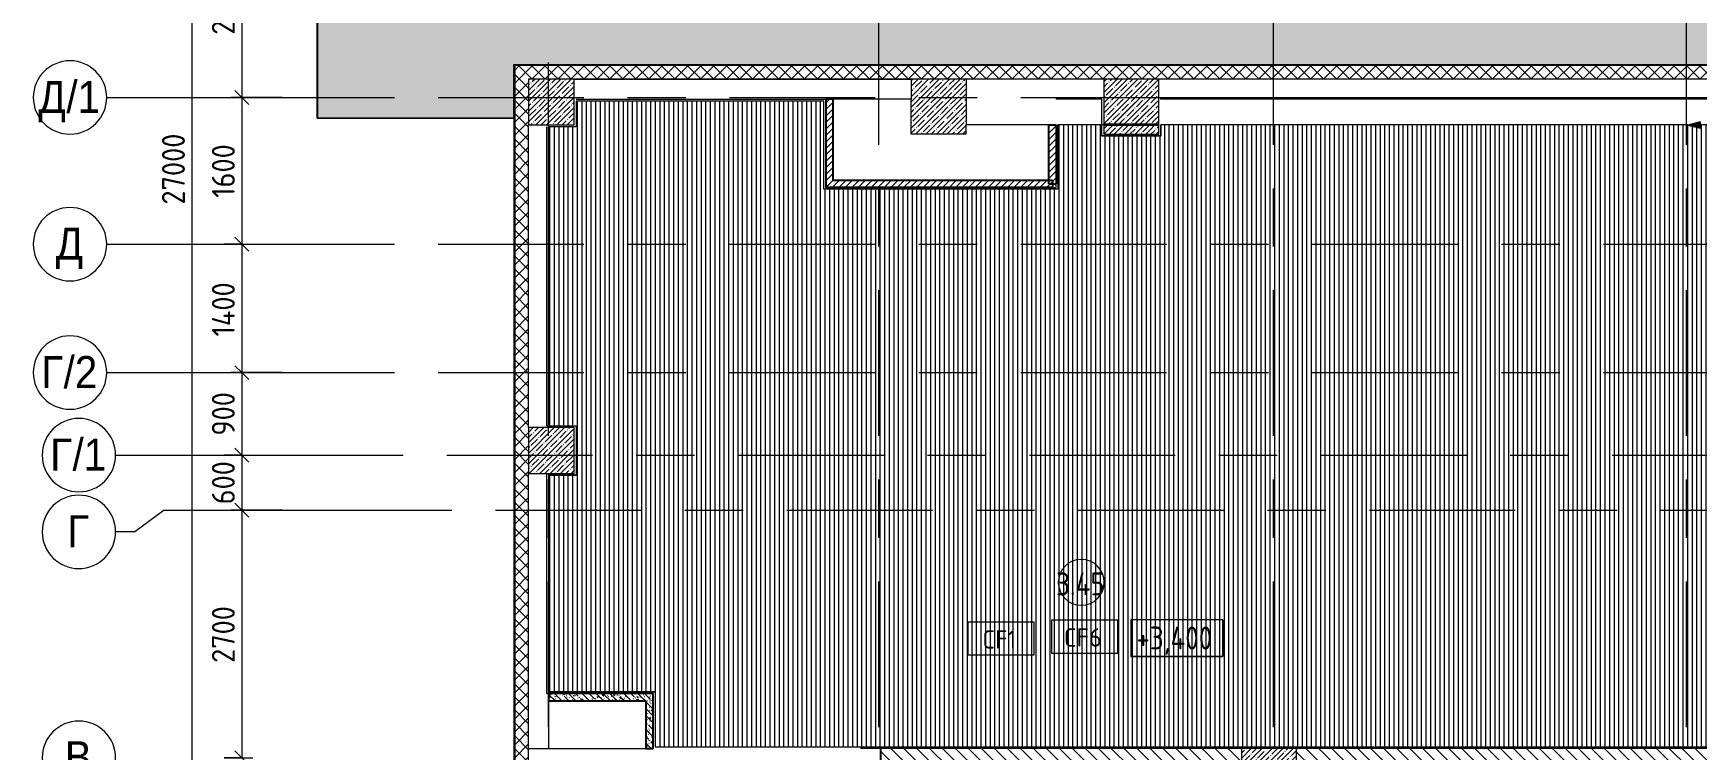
# Model space of a CAD drawing. Header units: millimetres. Extents: x -5507 to 191320, y -8553 to 29000.
# Drawn here: x -5507 to 12622, y 7888 to 15700 of the extents above; entities that cross this region are included whole.
import ezdxf

# ---------------------------------------------------------------- set-up
doc = ezdxf.new("R2010")
doc.units = ezdxf.units.MM
doc.linetypes.add('Осевая', pattern=[3175, 635, -476.25, 1587.5, -476.25])
for name, color, linetype, lineweight in [('A-ANNO-DIMS', 7, 'Continuous', 9), ('A-ANNO-DIMS-100', 7, 'Continuous', 9), ('A-AREA-IDEN', 7, 'Continuous', 9), ('A-CLNG', 7, 'Continuous', 9), ('A-CLNG-IDEN', 7, 'Continuous', 9), ('A-CLNG-PATT', 7, 'Continuous', 9), ('A-DETL', 7, 'Continuous', 9), ('A-DETL-GENF', 7, 'Continuous', 9), ('A-GENM', 7, 'Continuous', 9), ('A-WALL', 7, 'Continuous', 9), ('G-ANNO-DIMS', 7, 'Continuous', 9), ('I-WALL', 7, 'Continuous', 9), ('S-COLS', 7, 'Continuous', 9), ('Оси', 7, 'Continuous', 9), ('Оси-1', 7, 'Continuous', 20), ('Оси-2', 7, 'Осевая', 9)]:
    doc.layers.add(name, color=color, linetype=linetype, lineweight=lineweight)
for name, color, linetype, lineweight, true_color in [('A-DETL-GENF-1', 7, 'Continuous', 9, 0xd4d4d4), ('A-WALL-1', 7, 'Continuous', 25, 0x3c3c3c), ('A-WALL-2', 7, 'Continuous', 13, 0x3c3c3c), ('A-WALL-3', 7, 'Continuous', 35, 0x3c3c3c), ('A-WALL-FNSH-1', 7, 'Continuous', 9, 0x3c3c3c), ('A-WALL-FNSH-2', 7, 'Continuous', 13, 0x3c3c3c)]:
    doc.layers.add(name, color=color, linetype=linetype, lineweight=lineweight, true_color=true_color)
doc.styles.add('Arial', font='arial.ttf', dxfattribs={"width": 0.9, "height": 350})
doc.styles.add('GOST Common', font='GOST_Common.ttf', dxfattribs={"width": 0.9, "height": 250})
doc.styles.add('GOST Common_1', font='GOST_Common.ttf', dxfattribs={"height": 200})
doc.styles.add('ISOCPEUR', font='isocpeur.ttf', dxfattribs={"width": 0.9, "height": 250})
doc.dimstyles.new('ISO-2_5_0_9К_БОЛЬШОЙ', dxfattribs={"dimscale": 304.8, "dimtxt": 248.995294, "dimasz": 0.492126, "dimexe": 0.393701, "dimexo": 0.984252, "dimgap": 0, "dimtad": 1, "dimdec": 0, "dimrnd": 10, "dimzin": 0, "dimdsep": 46, "dimtxsty": 'ISOCPEUR', "dimblk1": 'OBLIQUE', "dimblk2": 'OBLIQUE', "dimsah": 1, "dimcen": 0.09, "dimdle": 0.393701, "dimazin": 0, "dimtfac": 1, "dimtdec": 4, "dimtix": 1, "dimtmove": 2, "dimatfit": 3, "dimfxl": 1, "dimtvp": 1, "dimtolj": 1, "dimtzin": 0, "dimarcsym": 2})
doc.dimstyles.new('ISO-2_5_0_9К_БОЛЬШОЙ_1', dxfattribs={"dimscale": 304.8, "dimtxt": 248.995294, "dimasz": 0.492126, "dimexe": 0.393701, "dimexo": 0.984252, "dimgap": 0, "dimtad": 1, "dimdec": 0, "dimrnd": 10, "dimzin": 0, "dimdsep": 46, "dimtxsty": 'ISOCPEUR', "dimblk1": 'OBLIQUE', "dimblk2": 'OBLIQUE', "dimsah": 1, "dimcen": 0.09, "dimdle": 0.393701, "dimazin": 0, "dimtfac": 1, "dimtdec": 4, "dimtix": 1, "dimtmove": 0, "dimatfit": 3, "dimfxl": 1, "dimtvp": 1, "dimtolj": 1, "dimtzin": 0, "dimarcsym": 2})
pattern_1 = [(45, (0, 0), (-70.71068, 70.71068), []), (135, (0, 0), (-70.71068, -70.71068), [])]
pattern_2 = [(45, (0, 0), (-57.02463, 57.02463), []), (45, (57.025, 0), (-57.02463, 57.02463), [100.806, -20.161, 3.353, -16.808])]
pattern_3 = [(135, (0, 0), (-75.4342, -75.4342), [106.68, -17.78, 3.556, -17.78]), (135, (0, 75.39), (-75.4342, -75.4342), []), (50, (0, 0), (127.5292, -11.1576), [13.335, -146.685]), (355, (0, 0), (-24.6697, 133.74), [10.668, -117.348]), (100.451, (10.63, -0.93), (102.8597, 122.5818), [11.333, -124.663]), (46.184, (0, 35.56), (189.7552, -29.4304), [20.002, -220.027]), (96.636, (15.81, 33.1), (166.182, 173.1996), [17, -186.995]), (351.184, (0, 35.56), (166.184, 173.1976), [16.002, -176.022]), (21, (17.78, 26.67), (106.1303, -71.586), [13.335, -146.685]), (326, (17.78, 26.67), (43.2619, 128.9318), [10.668, -117.348]), (71.451, (26.62, 20.7), (149.392, 57.345), [11.333, -124.663]), (37.5, (0, 0), (2.16223, 59.18836), [3.353, -112.573, 3.353, -115.773, -117.793]), (37.5, (0, 0), (2.16223, 59.18836), [-235.052, 3.353, -114.44]), (7.5, (0, 0), (46.77386, 70.12615), [3.353, -64.567, 3.353, -109.906, -44.894]), (7.5, (0, 0), (46.77386, 70.12615), [-181.178, 3.353, -41.542]), (327.5, (-39.65, 0), (94.91367, -4.0101), [3.353, -41.097, 3.353, -135.331, -184.023]), (327.5, (-39.65, 0), (94.91367, -4.0101), [-183.134, 3.353, -180.67]), (317.5, (-57.43, 0), (103.6906, 17.7988), [3.353, -54.432, 3.353, -88.748, -130.683]), (317.5, (-57.43, 0), (103.6906, 17.7988), [-149.885, 3.353, -127.33])]
pattern_4 = [(45, (0, 0), (-35.35534, 35.35534), [])]

# ---------------------------------------------------------------- blocks, each defined once
blk = doc.blocks.new('парапет1 - парапет-18629556-План потолков с обозначением видов отделки и геометрии 3 этажа в осях 1-12')
at = {"layer": 'A-GENM'}
for p, q in [((-2411, 14773), (-2411, 27400)), ((-2411, 14773), (-2409, 14775)), ((-268, 14773), (-2411, 14773))]:
    blk.add_line(p, q, dxfattribs=at)
blk.add_open_spline([(-2409, 14775), (-2410, 14774), (-2410, 14774), (-2410, 14774), (-2411, 14773), (-2411, 14773), (-2411, 14773)], degree=3, knots=[0.6666667, 0.6666667, 0.6666667, 0.6666667, 0.7222222, 0.7777778, 0.8888889, 1, 1, 1, 1], dxfattribs=at)
blk = doc.blocks.new('BSC_Колонна _Прямоугольная - 500х500-V10-План потолков с обозначением видов отделки и геометрии 3 этажа в осях 1-12')
at = {"layer": 'S-COLS'}
h = blk.add_hatch(dxfattribs=at)
h.set_pattern_fill('FP_14', color=256, style=0, pattern_type=2)
h.set_pattern_definition([(45, (-140, -14950), (-57.02463, 57.02463), []), (45, (-82.975, -14950), (-57.02463, 57.02463), [100.806, -20.161, 3.353, -16.808])])
h.paths.add_polyline_path([(-250, -250), (250, -250), (250, 250), (-250, 250), (-250, 122)])
for p, q in [((250, 250), (-250, 250)), ((-250, 250), (-250, -250)), ((250, -250), (250, 250)), ((-250, -250), (250, -250))]:
    blk.add_line(p, q, dxfattribs=at)
blk = doc.blocks.new('BSC_Колонна _Прямоугольная - 600х600-V21-План потолков с обозначением видов отделки и геометрии 3 этажа в осях 1-12')
at = {"layer": 'S-COLS'}
h = blk.add_hatch(dxfattribs=at)
h.set_pattern_fill('FP_26', color=256, style=0, pattern_type=2)
h.set_pattern_definition([(45, (-7960, -7600), (-57.0246, 57.0246), []), (45, (-7902.975, -7600), (-57.0246, 57.0246), [100.806, -20.161, 3.353, -16.808])])
h.paths.add_polyline_path([(-300, -300), (300, -300), (300, 300), (-300, 300)])
for p, q in [((300, 300), (-300, 300)), ((-300, 300), (-300, -300)), ((300, -300), (300, 300)), ((-300, -300), (300, -300))]:
    blk.add_line(p, q, dxfattribs=at)
blk = doc.blocks.new('BSC_Колонна _Прямоугольная - 500х500-V23-План потолков с обозначением видов отделки и геометрии 3 этажа в осях 1-12')
at = {"layer": 'S-COLS'}
h = blk.add_hatch(dxfattribs=at)
h.set_pattern_fill('FP_27', color=256, style=0, pattern_type=2)
h.set_pattern_definition([(45, (-140, -11150), (-57.0246, 57.0246), []), (45, (-82.975, -11150), (-57.0246, 57.0246), [100.806, -20.161, 3.353, -16.808])])
h.paths.add_polyline_path([(-250, -250), (250, -250), (250, 250), (-250, 250)])
for p, q in [((250, 250), (-250, 250)), ((-250, 250), (-250, -250)), ((250, -250), (250, 250)), ((-250, -250), (250, -250))]:
    blk.add_line(p, q, dxfattribs=at)
blk = doc.blocks.new('Начало раскладки_красным - Начало раскладки_красным-26113037-План потолков с обозначением видов отделки и геометрии 3 этажа в осях 1-12')
at = {"layer": 'A-DETL-GENF'}
for points in [[(-265, -36), (-265, 36), (-400, 0)], [(0, -400), (36, -265), (-36, -265)]]:
    blk.add_hatch(color=256, dxfattribs=at).paths.add_polyline_path(points)
for p, q in [((-265, 36), (-400, 0)), ((-400, 0), (-265, 36)), ((-400, 0), (-265, -36)), ((-400, 0), (-265, -36)), ((-265, -36), (-265, 36)), ((-265, 36), (-265, -36)), ((-30, 0), (-265, 0)), ((0, -30), (0, -265)), ((36, -265), (-36, -265)), ((-36, -265), (0, -400)), ((0, -400), (-36, -265)), ((-36, -265), (36, -265)), ((0, -400), (36, -265)), ((0, -400), (36, -265))]:
    blk.add_line(p, q, dxfattribs=at)
blk.add_circle((0, 0), 30, dxfattribs=at)
blk = doc.blocks.new('Ось сетки - D8-29747960-План потолков с обозначением видов отделки и геометрии 3 этажа в осях 1-12')
at = {"layer": 'Оси-1'}
for start, end in [(360, 180), (180, 360)]:
    blk.add_arc((0, 0), 4, start, end, dxfattribs=at)
blk = doc.blocks.new('Марка_Помещения - Номер-25198446-План потолков с обозначением видов отделки и геометрии 3 этажа в осях 1-12')
at = {"layer": 'A-AREA-IDEN'}
for start, end in [(360, 180), (180, 360)]:
    blk.add_arc((0, 0), 2.5, start, end, dxfattribs=at)
blk = doc.blocks.new('М_потолков - Марка_ Имя типа-25382930-План потолков с обозначением видов отделки и геометрии 3 этажа в осях 1-12')
at = {"layer": 'A-CLNG-IDEN'}
for p, q in [((3.625, 1.984375), (-3.625, 1.984375)), ((-3.625, 1.984375), (-3.625, -1.59375)), ((3.625, -1.59375), (3.625, 1.984375)), ((-3.625, -1.59375), (3.625, -1.59375))]:
    blk.add_line(p, q, dxfattribs=at)
blk = doc.blocks.new('DIMBLOCK1-План потолков с обозначением видов отделки и геометрии 3 этажа в осях 1-12')
at = {"layer": 'A-ANNO-DIMS-100', "lineweight": 20}
for p, q in [((-3777, 27000), (-3852, 27075)), ((-3777, 27000), (-3702, 26925)), ((-3777, 0), (-3852, 75)), ((-3777, 0), (-3702, -75))]:
    blk.add_line(p, q, dxfattribs=at)
at = {"layer": 'A-ANNO-DIMS-100'}
for p, q in [((-3777, 27120), (-3777, -120)), ((-3971, 27000), (-3657, 27000)), ((-3777, 27000), (-3971, 27000)), ((-3971, 0), (-3657, 0)), ((-3777, 0), (-3971, 0))]:
    blk.add_line(p, q, dxfattribs=at)
at = {"layer": 'A-ANNO-DIMS-100', "color": 0, "insert": (-4104, 13832), "char_height": 250, "width": 948.1, "attachment_point": 1, "rotation": 90, "line_spacing_factor": 1.149209, "style": 'ISOCPEUR'}
blk.add_mtext('27000', dxfattribs=at)
blk = doc.blocks.new('_Oblique')
at = {"color": 0, "linetype": 'ByBlock', "lineweight": -2}
blk.add_line((-0.5, -0.5), (0.5, 0.5), dxfattribs=at)
blk = doc.blocks.new('DIMBLOCK6-План потолков с обозначением видов отделки и геометрии 3 этажа в осях 1-12')
at = {"layer": 'A-ANNO-DIMS-100', "lineweight": 20}
for p, q in [((-3234, 17000), (-3309, 17075)), ((-3234, 17000), (-3159, 16925)), ((-3234, 15000), (-3309, 15075)), ((-3234, 15000), (-3159, 14925))]:
    blk.add_line(p, q, dxfattribs=at)
at = {"layer": 'A-ANNO-DIMS-100'}
for p, q in [((-3428, 17000), (-3114, 17000)), ((-3234, 17000), (-3428, 17000)), ((-3234, 17000), (-3234, 15000)), ((-2794, 15000), (-3354, 15000)), ((-3234, 15000), (-2794, 15000))]:
    blk.add_line(p, q, dxfattribs=at)
at = {"layer": 'A-ANNO-DIMS-100', "color": 0, "insert": (-3560, 15684), "char_height": 250, "width": 758.48, "attachment_point": 1, "rotation": 90, "line_spacing_factor": 1.149209, "style": 'ISOCPEUR'}
blk.add_mtext('2000', dxfattribs=at)
blk = doc.blocks.new('DIMBLOCK7-План потолков с обозначением видов отделки и геометрии 3 этажа в осях 1-12')
at = {"layer": 'A-ANNO-DIMS-100', "lineweight": 20}
for p, q in [((-3234, 15000), (-3309, 15075)), ((-3234, 15000), (-3159, 14925)), ((-3234, 13400), (-3309, 13475)), ((-3234, 13400), (-3159, 13325))]:
    blk.add_line(p, q, dxfattribs=at)
at = {"layer": 'A-ANNO-DIMS-100'}
for p, q in [((-2794, 15000), (-3354, 15000)), ((-3234, 15000), (-3234, 13400)), ((-3234, 15000), (-2794, 15000)), ((-3428, 13400), (-3114, 13400)), ((-3234, 13400), (-3428, 13400))]:
    blk.add_line(p, q, dxfattribs=at)
at = {"layer": 'A-ANNO-DIMS-100', "color": 0, "insert": (-3560, 13906), "char_height": 250, "width": 706.76, "attachment_point": 1, "rotation": 90, "line_spacing_factor": 1.149209, "style": 'ISOCPEUR'}
blk.add_mtext('1600', dxfattribs=at)
blk = doc.blocks.new('DIMBLOCK8-План потолков с обозначением видов отделки и геометрии 3 этажа в осях 1-12')
at = {"layer": 'A-ANNO-DIMS-100', "lineweight": 20}
for p, q in [((-3234, 13400), (-3309, 13475)), ((-3234, 13400), (-3159, 13325)), ((-3234, 12000), (-3309, 12075)), ((-3234, 12000), (-3159, 11925))]:
    blk.add_line(p, q, dxfattribs=at)
at = {"layer": 'A-ANNO-DIMS-100'}
for p, q in [((-3428, 13400), (-3114, 13400)), ((-3234, 13400), (-3428, 13400)), ((-3234, 13400), (-3234, 12000)), ((-2794, 12000), (-3354, 12000)), ((-3234, 12000), (-2794, 12000))]:
    blk.add_line(p, q, dxfattribs=at)
at = {"layer": 'A-ANNO-DIMS-100', "color": 0, "insert": (-3560, 12394), "char_height": 250, "width": 735.49, "attachment_point": 1, "rotation": 90, "line_spacing_factor": 1.149209, "style": 'ISOCPEUR'}
blk.add_mtext('1400', dxfattribs=at)
blk = doc.blocks.new('DIMBLOCK9-План потолков с обозначением видов отделки и геометрии 3 этажа в осях 1-12')
at = {"layer": 'A-ANNO-DIMS-100'}
for p, q in [((-2794, 12000), (-3354, 12000)), ((-3234, 12000), (-3234, 11100)), ((-3234, 12000), (-2794, 12000)), ((-3428, 11100), (-3114, 11100)), ((-3234, 11100), (-3428, 11100))]:
    blk.add_line(p, q, dxfattribs=at)
at = {"layer": 'A-ANNO-DIMS-100', "lineweight": 20}
for p, q in [((-3234, 12000), (-3309, 12075)), ((-3234, 12000), (-3159, 11925)), ((-3234, 11100), (-3309, 11175)), ((-3234, 11100), (-3159, 11025))]:
    blk.add_line(p, q, dxfattribs=at)
at = {"layer": 'A-ANNO-DIMS-100', "color": 0, "insert": (-3560, 11313), "char_height": 250, "width": 568.86, "attachment_point": 1, "rotation": 90, "line_spacing_factor": 1.149209, "style": 'ISOCPEUR'}
blk.add_mtext('900', dxfattribs=at)
blk = doc.blocks.new('DIMBLOCK10-План потолков с обозначением видов отделки и геометрии 3 этажа в осях 1-12')
at = {"layer": 'A-ANNO-DIMS-100'}
for p, q in [((-3428, 11100), (-3114, 11100)), ((-3234, 11100), (-3428, 11100)), ((-3234, 11100), (-3234, 10500)), ((-2794, 10500), (-3354, 10500)), ((-3234, 10500), (-2794, 10500))]:
    blk.add_line(p, q, dxfattribs=at)
at = {"layer": 'A-ANNO-DIMS-100', "lineweight": 20}
for p, q in [((-3234, 11100), (-3309, 11175)), ((-3234, 11100), (-3159, 11025)), ((-3234, 10500), (-3309, 10575)), ((-3234, 10500), (-3159, 10425))]:
    blk.add_line(p, q, dxfattribs=at)
at = {"layer": 'A-ANNO-DIMS-100', "color": 0, "insert": (-3560, 10563), "char_height": 250, "width": 568.86, "attachment_point": 1, "rotation": 90, "line_spacing_factor": 1.149209, "style": 'ISOCPEUR'}
blk.add_mtext('600', dxfattribs=at)
blk = doc.blocks.new('DIMBLOCK11-План потолков с обозначением видов отделки и геометрии 3 этажа в осях 1-12')
at = {"layer": 'A-ANNO-DIMS-100', "lineweight": 20}
for p, q in [((-3234, 10500), (-3309, 10575)), ((-3234, 10500), (-3159, 10425)), ((-3234, 7800), (-3309, 7875)), ((-3234, 7800), (-3159, 7725))]:
    blk.add_line(p, q, dxfattribs=at)
at = {"layer": 'A-ANNO-DIMS-100'}
for p, q in [((-2794, 10500), (-3354, 10500)), ((-3234, 10500), (-3234, 7800)), ((-3234, 10500), (-2794, 10500)), ((-3428, 7800), (-3114, 7800)), ((-3234, 7800), (-3428, 7800))]:
    blk.add_line(p, q, dxfattribs=at)
at = {"layer": 'A-ANNO-DIMS-100', "color": 0, "insert": (-3560, 8834), "char_height": 250, "width": 758.48, "attachment_point": 1, "rotation": 90, "line_spacing_factor": 1.149209, "style": 'ISOCPEUR'}
blk.add_mtext('2700', dxfattribs=at)
blk = doc.blocks.new('Высотные отметки - 10х4_h_-17668695-План потолков с обозначением видов отделки и геометрии 3 этажа в осях 1-12')
at = {"layer": 'G-ANNO-DIMS'}
for p, q in [((-5, 4), (-5, 0)), ((5, 4), (-5, 4)), ((5, 4), (-5, 4)), ((-5, 4), (-5, 0)), ((5, 4), (5, 0)), ((5, 0), (5, 4)), ((5, 0), (-5, 0)), ((-5, 0), (5, 0))]:
    blk.add_line(p, q, dxfattribs=at)

msp = doc.modelspace()

# ---------------------------------------------------------------- hatches: boundary and pattern name
at = {"layer": 'A-CLNG-PATT'}
h = msp.add_hatch(dxfattribs=at)
h.set_pattern_fill('FP_30', color=256, style=0, pattern_type=2)
h.set_pattern_definition([(90, (10874.256, 18617.546), (-50, 3e-15), [])])
h.paths.add_polyline_path([(38490, 7921), (38490, 10679), (37969, 10679), (37969, 11221), (38249, 11221), (38249, 14979), (33631, 14979), (33631, 14579), (32989, 14579), (32989, 14959), (31782.2, 14959), (31782.2, 13759), (20231, 13759), (20231, 10879), (12939.3, 10879), (12939.3, 14355.2), (12924.3, 14300.9), (12888.2, 14435.2), (12939.3, 14435.3), (12939.3, 14700), (12659.5, 14700), (12659.5, 14663.6), (12524.3, 14700), (6781, 14700), (6781, 14579), (6139, 14579), (6139, 14700), (5661, 14700), (5661, 13999), (3109, 13999), (3109, 14959), (411, 14959), (411, 14679), (111, 14679), (111, 11421), (411, 11421), (411, 10879), (111, 10879), (111, 8521), (1271, 8521), (1271, 7921), (38356.5, 7921)])
at = {"layer": 'A-DETL-GENF-1'}
msp.add_hatch(color=256, dxfattribs=at).paths.add_polyline_path([(-268, 14774.9), (-268, 15358), (38760, 15358), (38760, 23888.3), (33928.1, 23888.3), (33928.1, 27398.1), (-2409.1, 27398.1), (-2409.1, 14774.9), (-1607.1, 14774.9)])
at = {"layer": 'A-WALL'}
h = msp.add_hatch(dxfattribs=at)
h.set_pattern_fill('FP_10', color=256, style=0, pattern_type=2)
h.set_pattern_definition(pattern_1)
h.paths.add_polyline_path([(38907.7, 15200), (38907.7, 15350), (-260, 15350), (-260, 15200), (36176.7, 15200)])
h = msp.add_hatch(dxfattribs=at)
h.set_pattern_fill('FP_10', color=256, style=0, pattern_type=2)
h.set_pattern_definition(pattern_1)
h.paths.add_polyline_path([(-110, -100), (-110, 15200), (-260, 15200), (-260, -100)])
at = {"layer": 'I-WALL'}
h = msp.add_hatch(dxfattribs=at)
h.set_pattern_fill('FP_11', color=256, style=0, pattern_type=2)
h.set_pattern_definition(pattern_2)
h.paths.add_polyline_path([(6160, 14700), (6760, 14700), (6760, 15200), (6160, 15200), (6160, 14980)])
h = msp.add_hatch(dxfattribs=at)
h.set_pattern_fill('FP_21', color=256, style=0, pattern_type=2)
h.set_pattern_definition(pattern_4)
h.paths.add_polyline_path([(3130, 14100), (3210, 14100), (3210, 14980), (3130, 14980)])
h = msp.add_hatch(dxfattribs=at)
h.set_pattern_fill('FP_21', color=256, style=0, pattern_type=2)
h.set_pattern_definition(pattern_4)
h.paths.add_polyline_path([(5640, 14060), (5640, 14700), (5560, 14700), (5560, 14060)])
h = msp.add_hatch(dxfattribs=at)
h.set_pattern_fill('FP_21', color=256, style=0, pattern_type=2)
h.set_pattern_definition(pattern_4)
h.paths.add_polyline_path([(4205.8, 14020), (5600, 14020), (5600, 14100), (3130, 14100), (3130, 14020)])
h = msp.add_hatch(dxfattribs=at)
h.set_pattern_fill('FP_16', color=256, style=0, pattern_type=2)
h.set_pattern_definition(pattern_3)
h.paths.add_polyline_path([(1250, 8420), (1250, 8500), (110, 8500), (110, 8420), (1170, 8420)])
h = msp.add_hatch(dxfattribs=at)
h.set_pattern_fill('FP_16', color=256, style=0, pattern_type=2)
h.set_pattern_definition(pattern_3)
h.paths.add_polyline_path([(1170, 7900), (1250, 7900), (1250, 8420), (1170, 8420)])
h = msp.add_hatch(dxfattribs=at)
h.set_pattern_fill('FP_9', color=256, style=0, pattern_type=2)
h.set_pattern_definition([(135, (0, 0), (-70.7107, -70.7107), [])])
h.paths.add_polyline_path([(10560, 7700), (14095.8, 7700), (14095.7, 7715.9), (14155.2, 7700), (16660, 7700), (16660, 7900), (8260, 7900), (8260, 7700), (10018.7, 7700)])
h.paths.add_polyline_path([(3730, 7700), (5215.8, 7700), (5215.7, 7715.9), (5275.2, 7700), (7660, 7700), (7660, 7900), (3730, 7900)])
at = {"layer": 'S-COLS'}
h = msp.add_hatch(dxfattribs=at)
h.set_pattern_fill('FP_11', color=256, style=0, pattern_type=2)
h.set_pattern_definition(pattern_2)
h.paths.add_polyline_path([(4205.8, 14600), (4660, 14600), (4660, 15200), (4060, 15200), (4060, 14600)])
h = msp.add_hatch(dxfattribs=at)
h.set_pattern_fill('FP_11', color=256, style=0, pattern_type=2)
h.set_pattern_definition(pattern_2)
h.paths.add_polyline_path([(6160, 14600), (6760, 14600), (6760, 15200), (6160, 15200), (6160, 14700)])

# ---------------------------------------------------------------- linework, layer by layer
at = {"layer": 'A-CLNG'}
for p, q in [((3109, 14959), (411, 14959)), ((411, 14959), (411, 14679)), ((3109, 13999), (3109, 14959)), ((5661, 14700), (5661, 13999)), ((6139, 14579), (6139, 14700)), ((411, 14679), (111, 14679)), ((111, 14679), (111, 11421)), ((6781, 14579), (6139, 14579)), ((5661, 13999), (3109, 13999)), ((111, 11421), (411, 11421)), ((411, 11421), (411, 10879)), ((411, 10879), (111, 10879)), ((111, 10879), (111, 8521)), ((111, 8521), (1271, 8521)), ((1271, 8521), (1271, 7921)), ((1271, 7921), (12924.3, 7921))]:
    msp.add_line(p, q, dxfattribs=at)
at = {"layer": 'A-DETL'}
for p, q in [((-2409.1, 27398.1), (-2409.1, 14774.9)), ((-268, 14774.9), (-268, 15358)), ((-268, 15358), (38760, 15358)), ((-2409.1, 14774.9), (-268, 14774.9))]:
    msp.add_line(p, q, dxfattribs=at)
at = {"layer": 'A-WALL'}
for p, q in [((-260, 15350), (-260, -250)), ((38907.7, 15350), (-260, 15350)), ((-110, -100), (-110, 7900)), ((7660, 7900), (3730, 7900)), ((12924.3, 7900), (8260, 7900))]:
    msp.add_line(p, q, dxfattribs=at)
at = {"layer": 'A-WALL-1'}
for p, q in [((3210, 14980), (3130, 14980)), ((3130, 14980), (3130, 14020)), ((3210, 14100), (3210, 14980)), ((5560, 14060), (5560, 14700)), ((5560, 14700), (5640, 14700)), ((5640, 14700), (5640, 14060)), ((5600, 14020), (3130, 14020)), ((3210, 14100), (5600, 14100)), ((5560, 14060), (5640, 14060)), ((5600, 14100), (5600, 14020)), ((1250, 8500), (110, 8500)), ((110, 8500), (110, 8420)), ((110, 8420), (1170, 8420)), ((1170, 8420), (1170, 7900)), ((1250, 7900), (1250, 8500)), ((1170, 7900), (1250, 7900)), ((3730, 7700), (3730, 7900))]:
    msp.add_line(p, q, dxfattribs=at)
at = {"layer": 'A-WALL-2'}
for p, q in [((13710, 15200), (390, 15200)), ((-110, 11400), (-110, 14700)), ((-110, 7900), (-110, 10900))]:
    msp.add_line(p, q, dxfattribs=at)
at = {"layer": 'A-WALL-3'}
msp.add_line((6760, 14700), (6160, 14700), dxfattribs=at)
at = {"layer": 'A-WALL-FNSH-1'}
msp.add_line((-268, 14774.9), (-268, -258), dxfattribs=at)
at = {"layer": 'A-WALL-FNSH-2'}
for p, q in [((-263, 15353), (-263, -253)), ((38907.7, 15353), (-263, 15353))]:
    msp.add_line(p, q, dxfattribs=at)
at = {"layer": 'I-WALL'}
for p, q in [((390, 15200), (4060, 15200)), ((4060, 15200), (4060, 14980)), ((4660, 15200), (4660, 14700)), ((6160, 15200), (6160, 14600)), ((6760, 14600), (6760, 15200)), ((410, 14980), (3130, 14980)), ((410, 14960), (410, 14680)), ((3110, 14960), (410, 14960)), ((3110, 14000), (3110, 14960)), ((4060, 14980), (3210, 14980)), ((5640, 15000), (5640, 14980)), ((5640, 15000), (6160, 15000)), ((6140, 14980), (5640, 14980)), ((6140, 14580), (6140, 14980)), ((6780, 15000), (6780, 14980)), ((6780, 15000), (12941.3, 15000)), ((12941.3, 14980), (6780, 14980)), ((-110, 11400), (-110, 14700)), ((5560, 14700), (4660, 14700)), ((6139, 14700), (5660, 14700)), ((5660, 14700), (5660, 14000)), ((6160, 14700), (6140, 14700)), ((6780, 14700), (6780, 14579)), ((12525.1, 14700), (6781, 14700)), ((6781, 14700), (6781, 14579)), ((90, 11420), (90, 14680)), ((110, 14680), (110, 11420)), ((110, 14680), (110, 11420)), ((410, 14680), (110, 14680)), ((6760, 14579.5), (6139, 14579.5)), ((6140, 14580.5), (6760, 14580.5)), ((6780, 14580), (6140, 14580)), ((6160, 14600), (6760, 14600)), ((6760, 14579.5), (6760, 14580.5)), ((6760.5, 14579), (6760.5, 14580)), ((5660, 14000), (3110, 14000)), ((5600, 14020), (5640, 14020)), ((5640, 14020), (5640, 14060)), ((90, 11420), (110, 11420)), ((110, 11420), (410, 11420)), ((410, 11420), (410, 10880)), ((-110, 7900), (-110, 10900)), ((90, 8500), (90, 10900)), ((110, 10900), (110, 8520)), ((110, 10880), (110, 8500)), ((410, 10880), (110, 10880)), ((90, 8500), (110, 8500)), ((110, 8520), (1270, 8520)), ((110, 8420), (110, 7900)), ((1270, 8520), (1270, 7920)), ((-110, 7900), (1170, 7900)), ((1270, 7920), (12924.3, 7920)), ((3730, 7900), (3510, 7900)), ((4030, 7920), (4030, 7921)), ((6530, 7921), (6530, 7920)), ((10660, 7921), (10660, 7920)), ((11460, 7920), (11460, 7921))]:
    msp.add_line(p, q, dxfattribs=at)
at = {"layer": 'S-COLS'}
for p, q in [((4060, 14600), (4060, 14980)), ((4660, 14600), (4660, 14700)), ((4660, 14600), (4060, 14600))]:
    msp.add_line(p, q, dxfattribs=at)
at = {"layer": 'Оси'}
for p, q in [((110, 12880), (110, 15380)), ((-4706.6, 15000), (-2206.6, 15000)), ((-4706.6, 13400), (-2206.6, 13400)), ((-4706.6, 12000), (-2206.6, 12000)), ((-4609.8, 11100), (-2109.8, 11100)), ((-4079.7, 10500), (-4400.8, 10263.6)), ((-4079.7, 10500), (-1579.7, 10500)), ((-4400.8, 10263.6), (-4609.8, 10263.6))]:
    msp.add_line(p, q, dxfattribs=at)
at = {"layer": 'Оси-2'}
for p, q in [((3710, 673.4), (3710, 24898.1)), ((8010, 673.4), (8010, 24898.1)), ((12510, 673.4), (12510, 24898.1)), ((-2206.6, 15000), (35990, 15000)), ((-2206.6, 13400), (35990, 13400)), ((110, 673.4), (110, 12880)), ((-2206.6, 12000), (35990, 12000)), ((-2109.8, 11100), (35990, 11100)), ((-1579.7, 10500), (35990, 10500))]:
    msp.add_line(p, q, dxfattribs=at)

# ---------------------------------------------------------------- block references
at = {"layer": 'A-AREA-IDEN', "xscale": 99.99999999999993, "yscale": 99.99999999999993, "zscale": 99.99999999999993}
msp.add_blockref('Марка_Помещения - Номер-25198446-План потолков с обозначением видов отделки и геометрии 3 этажа в осях 1-12', (5914.4, 9713), dxfattribs=at)
at = {"layer": 'A-CLNG-IDEN', "xscale": 99.99999999999993, "yscale": 99.99999999999993, "zscale": 99.99999999999993}
for p in [(5040.3, 9080.9), (5951.6, 9101.6)]:
    msp.add_blockref('М_потолков - Марка_ Имя типа-25382930-План потолков с обозначением видов отделки и геометрии 3 этажа в осях 1-12', p, dxfattribs=at)
at = {"layer": 'A-DETL-GENF', "rotation": 0.03359668727813597}
msp.add_blockref('Начало раскладки_красным - Начало раскладки_красным-26113037-План потолков с обозначением видов отделки и геометрии 3 этажа в осях 1-12', (12924.3, 14700), dxfattribs=at)
at = {"layer": 'A-GENM'}
msp.add_blockref('парапет1 - парапет-18629556-План потолков с обозначением видов отделки и геометрии 3 этажа в осях 1-12', (0, 0), dxfattribs=at)
at = {"layer": 'G-ANNO-DIMS', "xscale": 99.99999999999993, "yscale": 99.99999999999993, "zscale": 99.99999999999993}
msp.add_blockref('Высотные отметки - 10х4_h_-17668695-План потолков с обозначением видов отделки и геометрии 3 этажа в осях 1-12', (6956.6, 8903.9), dxfattribs=at)
at = {"layer": 'S-COLS'}
for name, p in [('BSC_Колонна _Прямоугольная - 500х500-V10-План потолков с обозначением видов отделки и геометрии 3 этажа в осях 1-12', (140, 14950)), ('BSC_Колонна _Прямоугольная - 500х500-V23-План потолков с обозначением видов отделки и геометрии 3 этажа в осях 1-12', (140, 11150)), ('BSC_Колонна _Прямоугольная - 600х600-V21-План потолков с обозначением видов отделки и геометрии 3 этажа в осях 1-12', (7960, 7600))]:
    msp.add_blockref(name, p, dxfattribs=at)
at = {"layer": 'Оси-1', "xscale": 99.99999999999993, "yscale": 99.99999999999993, "zscale": 99.99999999999993, "rotation": 269.9999999999994}
for p in [(-5106.6, 15000), (-5106.6, 13400), (-5106.6, 12000), (-5009.8, 11100), (-5009.8, 10263.6), (-5009.8, 7800)]:
    msp.add_blockref('Ось сетки - D8-29747960-План потолков с обозначением видов отделки и геометрии 3 этажа в осях 1-12', p, dxfattribs=at)

# ---------------------------------------------------------------- texts
at = {"layer": 'A-AREA-IDEN', "insert": (5639.7, 9821.5), "char_height": 250, "width": 685.443, "attachment_point": 1, "style": 'GOST Common'}
msp.add_mtext('3.45', dxfattribs=at)
at = {"layer": 'A-CLNG-IDEN', "char_height": 200, "attachment_point": 1, "style": 'GOST Common_1'}
for s, insert, width in [('CF1', (4837.5, 9190.6), 472.996), ('CF6', (5725.8, 9211.3), 529.114)]:
    msp.add_mtext(s, dxfattribs=dict(at, insert=insert, width=width))
at = {"layer": 'G-ANNO-DIMS', "insert": (6516.6, 9230.6), "char_height": 250, "width": 1055.976, "attachment_point": 1, "line_spacing_factor": 1.022761, "style": 'GOST Common'}
msp.add_mtext('+3,400', dxfattribs=at)
at = {"layer": 'Оси', "char_height": 350, "attachment_point": 1, "style": 'Arial'}
for s, insert, width in [('\\fArial|b0|i0|c204|p34|;\\W.9;Д', (-5449.8, 15181), 367.975), ('/1', (-5146.2, 15181), 454.557), ('\\fArial|b0|i0|c204|p34|;\\W.9;Д', (-5262.1, 13581), 367.975), ('\\fArial|b0|i0|c204|p34|;\\W.9;Г', (-5420.1, 12181), 295.823), ('/2', (-5176, 12181), 454.557), ('\\fArial|b0|i0|c204|p34|;\\W.9;Г', (-5323.2, 11281), 295.823), ('/1', (-5079.1, 11281), 454.557), ('\\fArial|b0|i0|c204|p34|;\\W.9;Г', (-5135.6, 10444.7), 295.823), ('\\fArial|b0|i0|c204|p34|;\\W.9;В', (-5162.6, 7981), 360.759)]:
    msp.add_mtext(s, dxfattribs=dict(at, insert=insert, width=width))

# ---------------------------------------------------------------- dimensions: what is measured, and where the dimension line sits
at = {"layer": 'A-ANNO-DIMS'}
dim = msp.add_linear_dim(base=(-3777.5, 0), p1=(-3671.4, 27000), p2=(-3671.4, 0), angle=90, dimstyle='ISO-2_5_0_9К_БОЛЬШОЙ', override={"dimpost": '<>', "dimfxl": 26999.999823}, dxfattribs=at)
dim.commit()
dim.dimension.update_dxf_attribs({"geometry": 'DIMBLOCK1-План потолков с обозначением видов отделки и геометрии 3 этажа в осях 1-12', "text_midpoint": (-3937.4, 14306.5), "dimtype": 160, "text_rotation": 90})
for base, p1, p2, override, picture, middle in [((-3233.7, 15000), (-3127.7, 17000), (-2494, 15000), {"dimpost": '<>', "dimfxl": 2097.992775}, 'DIMBLOCK6-План потолков с обозначением видов отделки и геометрии 3 этажа в осях 1-12', (-3358.7, 16000)), ((-3233.7, 13400), (-2494, 15000), (-3127.7, 13400), {"dimpost": '<>', "dimfxl": 1720.922248}, 'DIMBLOCK7-План потолков с обозначением видов отделки и геометрии 3 этажа в осях 1-12', (-3358.7, 14200)), ((-3233.7, 12000), (-3127.7, 13400), (-2494, 12000), {"dimpost": '<>', "dimfxl": 1536.741153}, 'DIMBLOCK8-План потолков с обозначением видов отделки и геометрии 3 этажа в осях 1-12', (-3358.7, 12700)), ((-3233.7, 11100), (-2494, 12000), (-3127.7, 11100), {"dimpost": '<>', "dimfxl": 1100.714942}, 'DIMBLOCK9-План потолков с обозначением видов отделки и геометрии 3 этажа в осях 1-12', (-3358.7, 11550)), ((-3233.7, 10500), (-3127.7, 11100), (-2494, 10500), {"dimpost": '<>', "dimfxl": 872.681719}, 'DIMBLOCK10-План потолков с обозначением видов отделки и геометрии 3 этажа в осях 1-12', (-3358.7, 10800)), ((-3233.7, 7800), (-2494, 10500), (-3127.7, 7800), {"dimpost": '<>', "dimfxl": 2773.368599}, 'DIMBLOCK11-План потолков с обозначением видов отделки и геометрии 3 этажа в осях 1-12', (-3358.7, 9150))]:
    dim = msp.add_linear_dim(base=base, p1=p1, p2=p2, angle=90, dimstyle='ISO-2_5_0_9К_БОЛЬШОЙ_1', override=override, dxfattribs=at)
    dim.commit()
    dim.dimension.update_dxf_attribs({"geometry": picture, "text_midpoint": middle})

doc.saveas('drawing.dxf')
